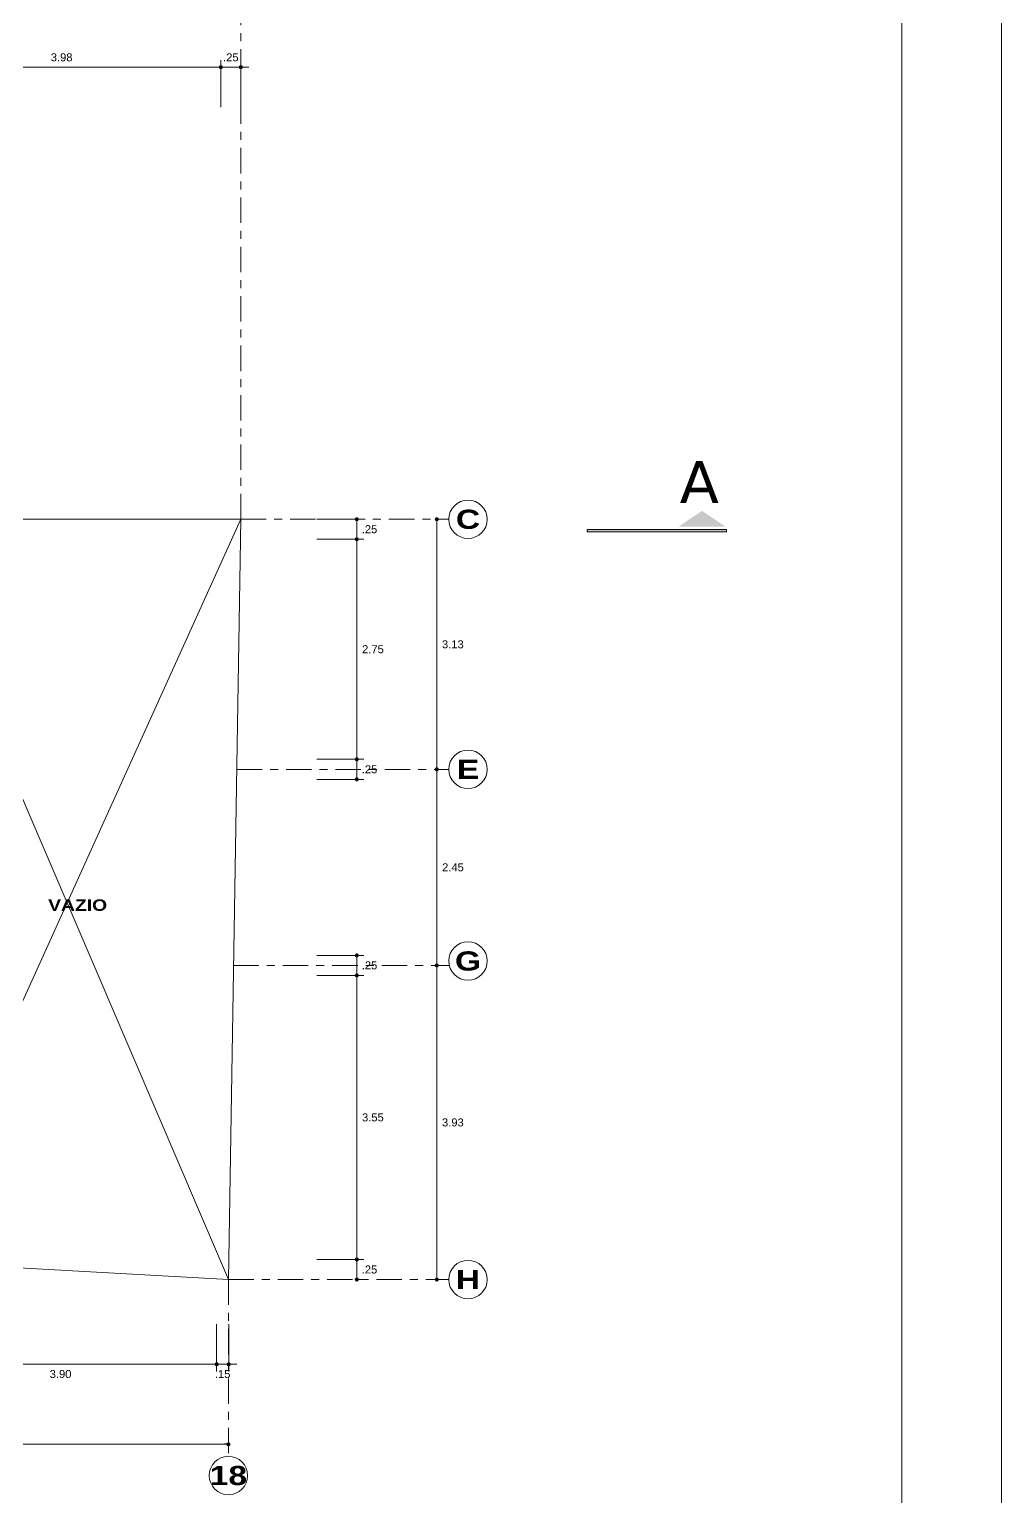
# Model space of a CAD drawing. Header units: millimetres. Extents: x 2178 to 2304, y 1220 to 1359.
# Drawn here: x 2224.91 to 2237.07, y 1229.28 to 1247.62 of the extents above; entities that cross this region are included whole.
import ezdxf
from ezdxf.enums import TextEntityAlignment as Align

# ---------------------------------------------------------------- set-up
doc = ezdxf.new("R2010")
doc.units = ezdxf.units.MM
doc.linetypes.add('CENTER', pattern=[50.8, 31.75, -6.35, 6.35, -6.35])
doc.layers.get('0').update_dxf_attribs({"lineweight": 0})
for name, color, linetype, lineweight in [('COTAS', 40, 'Continuous', 20), ('Ejes22', 50, 'CENTER', 9), ('linha vista piso', 30, 'Continuous', 5), ('mobiliário', 51, 'Continuous', 5), ('muros bajos', 2, 'Continuous', 25), ('TEXTO', 5, 'Continuous', 18)]:
    doc.layers.add(name, color=color, linetype=linetype, lineweight=lineweight)
doc.layers.add('TEXT', color=7, linetype='Continuous')
doc.styles.add('ARIAL', font='arial.ttf')
doc.styles.add('ARIAL-N', font='arialbd.ttf')
doc.styles.add('ARIALCH', font='arialbd.ttf', dxfattribs={"width": 1.25})
doc.styles.get("Standard").update_dxf_attribs({"font": 'arial.ttf'})
doc.dimstyles.new('RPM 50', dxfattribs={"dimtxt": 0.1, "dimasz": 0.05, "dimexe": 0.0885, "dimexo": 0.1535, "dimgap": 0.071, "dimtad": 2, "dimtih": 1, "dimtoh": 1, "dimzin": 4, "dimdsep": 46, "dimtxsty": 'ARIAL', "dimblk": 'DOT', "dimcen": 0.4, "dimdle": 0.25, "dimclrd": 8, "dimclre": 8, "dimclrt": 9, "dimadec": 0, "dimazin": 0, "dimtfac": 1, "dimtix": 1, "dimtmove": 0, "dimatfit": 3, "dimldrblk": 'DOT', "dimfxl": 0.5, "dimfxlon": 1, "dimlwd": 0, "dimlwe": 0, "dimarcsym": 0})

# ---------------------------------------------------------------- blocks, each defined once
blk = doc.blocks.new('_DOT')
at = {"color": 0, "linetype": 'ByBlock'}
blk.add_line((-0.5, 0), (-1, 0), dxfattribs=at)
at = {"color": 0, "linetype": 'ByBlock', "const_width": 0.5}
blk.add_lwpolyline([(-0.25, 0, 1), (0.25, 0, 1)], format="xyb", close=True, dxfattribs=at)
blk = doc.blocks.new('*D1451')
at = {"layer": 'Defpoints', "color": 0, "transparency": 16777216}
for p in [(2218.453, 1229.939), (2227.403, 1229.939), (2227.403, 1229.939)]:
    blk.add_point(p, dxfattribs=at)
at = {"layer": 'muros bajos', "color": 8, "lineweight": 0, "transparency": 16777216}
for p, q in [((2218.453, 1229.939), (2218.453, 1230.027)), ((2227.403, 1229.939), (2227.403, 1230.027)), ((2218.503, 1229.939), (2227.353, 1229.939))]:
    blk.add_line(p, q, dxfattribs=at)
at = {"layer": 'muros bajos', "color": 8, "lineweight": 0, "transparency": 16777216, "xscale": 0.05, "yscale": 0.05, "zscale": 0.05, "rotation": 180}
blk.add_blockref('_DOT', (2218.453, 1229.939), dxfattribs=at)
at = {"layer": 'muros bajos', "color": 8, "lineweight": 0, "transparency": 16777216, "xscale": 0.05, "yscale": 0.05, "zscale": 0.05}
blk.add_blockref('_DOT', (2227.403, 1229.939), dxfattribs=at)
at = {"layer": 'muros bajos', "color": 9, "transparency": 16777216, "insert": (2222.928, 1229.817), "char_height": 0.1, "attachment_point": 5, "style": 'ARIAL'}
blk.add_mtext('8.95', dxfattribs=at)
blk = doc.blocks.new('*D1359')
at = {"color": 8, "lineweight": 0, "transparency": 16777216}
for p, q in [((2230.008, 1235.924), (2230.096, 1235.924)), ((2230.008, 1232.048), (2230.008, 1235.874)), ((2230.008, 1231.998), (2230.096, 1231.998))]:
    blk.add_line(p, q, dxfattribs=at)
at = {"layer": 'Defpoints', "color": 0, "transparency": 16777216}
for p in [(2230.008, 1235.924), (2230.008, 1235.924), (2230.008, 1231.998)]:
    blk.add_point(p, dxfattribs=at)
at = {"color": 8, "lineweight": 0, "transparency": 16777216, "xscale": 0.05, "yscale": 0.05, "zscale": 0.05}
for p, rotation in [((2230.008, 1235.924), 90), ((2230.008, 1231.998), 270)]:
    blk.add_blockref('_DOT', p, dxfattribs=dict(at, rotation=rotation))
at = {"color": 9, "transparency": 16777216, "insert": (2230.209, 1233.961), "char_height": 0.1, "attachment_point": 5, "style": 'ARIAL'}
blk.add_mtext('3.93', dxfattribs=at)
blk = doc.blocks.new('*D1460')
at = {"color": 8, "lineweight": 0, "transparency": 16777216}
for p, q in [((2230.008, 1238.374), (2230.096, 1238.374)), ((2230.008, 1235.974), (2230.008, 1238.324)), ((2230.008, 1235.924), (2230.096, 1235.924))]:
    blk.add_line(p, q, dxfattribs=at)
at = {"layer": 'Defpoints', "color": 0, "transparency": 16777216}
for p in [(2230.008, 1238.374), (2230.008, 1238.374), (2230.008, 1235.924)]:
    blk.add_point(p, dxfattribs=at)
at = {"color": 8, "lineweight": 0, "transparency": 16777216, "xscale": 0.05, "yscale": 0.05, "zscale": 0.05}
for p, rotation in [((2230.008, 1238.374), 90), ((2230.008, 1235.924), 270)]:
    blk.add_blockref('_DOT', p, dxfattribs=dict(at, rotation=rotation))
at = {"color": 9, "transparency": 16777216, "insert": (2230.21, 1237.149), "char_height": 0.1, "attachment_point": 5, "style": 'ARIAL'}
blk.add_mtext('2.45', dxfattribs=at)
blk = doc.blocks.new('*D1461')
at = {"color": 8, "lineweight": 0, "transparency": 16777216}
for p, q in [((2230.008, 1241.499), (2230.096, 1241.499)), ((2230.008, 1238.424), (2230.008, 1241.449)), ((2230.008, 1238.374), (2230.096, 1238.374))]:
    blk.add_line(p, q, dxfattribs=at)
at = {"layer": 'Defpoints', "color": 0, "transparency": 16777216}
for p in [(2230.008, 1241.499), (2230.008, 1241.499), (2230.008, 1238.374)]:
    blk.add_point(p, dxfattribs=at)
at = {"color": 8, "lineweight": 0, "transparency": 16777216, "xscale": 0.05, "yscale": 0.05, "zscale": 0.05}
for p, rotation in [((2230.008, 1241.499), 90), ((2230.008, 1238.374), 270)]:
    blk.add_blockref('_DOT', p, dxfattribs=dict(at, rotation=rotation))
at = {"color": 9, "transparency": 16777216, "insert": (2230.209, 1239.936), "char_height": 0.1, "attachment_point": 5, "style": 'ARIAL'}
blk.add_mtext('3.13', dxfattribs=at)
blk = doc.blocks.new('*D1337')
at = {"color": 8, "lineweight": 0, "transparency": 16777216}
for p, q in [((2223.353, 1231.439), (2223.353, 1230.85)), ((2227.256, 1231.439), (2227.256, 1230.85)), ((2223.403, 1230.939), (2227.206, 1230.939))]:
    blk.add_line(p, q, dxfattribs=at)
at = {"layer": 'Defpoints', "color": 0, "transparency": 16777216}
for p in [(2223.353, 1232.323), (2227.256, 1232.257), (2227.256, 1230.939)]:
    blk.add_point(p, dxfattribs=at)
at = {"color": 8, "lineweight": 0, "transparency": 16777216, "xscale": 0.05, "yscale": 0.05, "zscale": 0.05, "rotation": 180}
blk.add_blockref('_DOT', (2223.353, 1230.939), dxfattribs=at)
at = {"color": 8, "lineweight": 0, "transparency": 16777216, "xscale": 0.05, "yscale": 0.05, "zscale": 0.05}
blk.add_blockref('_DOT', (2227.256, 1230.939), dxfattribs=at)
at = {"color": 9, "transparency": 16777216, "insert": (2225.304, 1230.817), "char_height": 0.1, "attachment_point": 5, "style": 'ARIAL'}
blk.add_mtext('3.90', dxfattribs=at)
blk = doc.blocks.new('*D1338')
at = {"color": 8, "lineweight": 0, "transparency": 16777216}
for p, q in [((2227.256, 1231.439), (2227.256, 1230.85)), ((2227.407, 1231.439), (2227.407, 1230.85)), ((2227.206, 1230.939), (2227.156, 1230.939)), ((2227.256, 1230.939), (2227.407, 1230.939)), ((2227.457, 1230.939), (2227.507, 1230.939))]:
    blk.add_line(p, q, dxfattribs=at)
at = {"layer": 'Defpoints', "color": 0, "transparency": 16777216}
for p in [(2227.256, 1232.249), (2227.407, 1232.34), (2227.407, 1230.939)]:
    blk.add_point(p, dxfattribs=at)
at = {"color": 8, "lineweight": 0, "transparency": 16777216, "xscale": 0.05, "yscale": 0.05, "zscale": 0.05}
blk.add_blockref('_DOT', (2227.256, 1230.939), dxfattribs=at)
at = {"color": 8, "lineweight": 0, "transparency": 16777216, "xscale": 0.05, "yscale": 0.05, "zscale": 0.05, "rotation": 180}
blk.add_blockref('_DOT', (2227.407, 1230.939), dxfattribs=at)
at = {"color": 9, "transparency": 16777216, "insert": (2227.331, 1230.817), "char_height": 0.1, "attachment_point": 5, "style": 'ARIAL'}
blk.add_mtext('.15', dxfattribs=at)
blk = doc.blocks.new('*D1345')
at = {"color": 8, "lineweight": 0, "transparency": 16777216}
for p, q in [((2228.508, 1232.249), (2229.096, 1232.249)), ((2229.008, 1232.048), (2229.008, 1232.199)), ((2229.008, 1231.998), (2229.096, 1231.998))]:
    blk.add_line(p, q, dxfattribs=at)
at = {"layer": 'Defpoints', "color": 0, "transparency": 16777216}
for p in [(2227.407, 1232.249), (2229.008, 1232.249), (2229.008, 1231.998)]:
    blk.add_point(p, dxfattribs=at)
at = {"color": 8, "lineweight": 0, "transparency": 16777216, "xscale": 0.05, "yscale": 0.05, "zscale": 0.05}
for p, rotation in [((2229.008, 1232.249), 90), ((2229.008, 1231.998), 270)]:
    blk.add_blockref('_DOT', p, dxfattribs=dict(at, rotation=rotation))
at = {"color": 9, "transparency": 16777216, "insert": (2229.167, 1232.123), "char_height": 0.1, "attachment_point": 5, "style": 'ARIAL'}
blk.add_mtext('.25', dxfattribs=at)
blk = doc.blocks.new('*D1346')
at = {"color": 8, "lineweight": 0, "transparency": 16777216}
for p, q in [((2228.508, 1235.799), (2229.096, 1235.799)), ((2229.008, 1232.299), (2229.008, 1235.749)), ((2228.508, 1232.249), (2229.096, 1232.249))]:
    blk.add_line(p, q, dxfattribs=at)
at = {"layer": 'Defpoints', "color": 0, "transparency": 16777216}
for p in [(2227.219, 1235.799), (2229.008, 1235.799), (2227.407, 1232.249)]:
    blk.add_point(p, dxfattribs=at)
at = {"color": 8, "lineweight": 0, "transparency": 16777216, "xscale": 0.05, "yscale": 0.05, "zscale": 0.05}
for p, rotation in [((2229.008, 1235.799), 90), ((2229.008, 1232.249), 270)]:
    blk.add_blockref('_DOT', p, dxfattribs=dict(at, rotation=rotation))
at = {"color": 9, "transparency": 16777216, "insert": (2229.209, 1234.024), "char_height": 0.1, "attachment_point": 5, "style": 'ARIAL'}
blk.add_mtext('3.55', dxfattribs=at)
blk = doc.blocks.new('*D1347')
at = {"color": 8, "lineweight": 0, "transparency": 16777216}
for p, q in [((2228.508, 1236.049), (2229.096, 1236.049)), ((2229.008, 1235.849), (2229.008, 1235.999)), ((2228.508, 1235.799), (2229.096, 1235.799))]:
    blk.add_line(p, q, dxfattribs=at)
at = {"layer": 'Defpoints', "color": 0, "transparency": 16777216}
for p in [(2227.219, 1236.049), (2229.008, 1236.049), (2227.219, 1235.799)]:
    blk.add_point(p, dxfattribs=at)
at = {"color": 8, "lineweight": 0, "transparency": 16777216, "xscale": 0.05, "yscale": 0.05, "zscale": 0.05}
for p, rotation in [((2229.008, 1236.049), 90), ((2229.008, 1235.799), 270)]:
    blk.add_blockref('_DOT', p, dxfattribs=dict(at, rotation=rotation))
at = {"color": 9, "transparency": 16777216, "insert": (2229.167, 1235.924), "char_height": 0.1, "attachment_point": 5, "style": 'ARIAL'}
blk.add_mtext('.25', dxfattribs=at)
blk = doc.blocks.new('*D1348')
at = {"color": 8, "lineweight": 0, "transparency": 16777216}
for p, q in [((2228.508, 1238.499), (2229.096, 1238.499)), ((2229.008, 1238.299), (2229.008, 1238.449)), ((2228.508, 1238.249), (2229.096, 1238.249))]:
    blk.add_line(p, q, dxfattribs=at)
at = {"layer": 'Defpoints', "color": 0, "transparency": 16777216}
for p in [(2227.259, 1238.499), (2229.008, 1238.499), (2227.259, 1238.249)]:
    blk.add_point(p, dxfattribs=at)
at = {"color": 8, "lineweight": 0, "transparency": 16777216, "xscale": 0.05, "yscale": 0.05, "zscale": 0.05}
for p, rotation in [((2229.008, 1238.499), 90), ((2229.008, 1238.249), 270)]:
    blk.add_blockref('_DOT', p, dxfattribs=dict(at, rotation=rotation))
at = {"color": 9, "transparency": 16777216, "insert": (2229.167, 1238.374), "char_height": 0.1, "attachment_point": 5, "style": 'ARIAL'}
blk.add_mtext('.25', dxfattribs=at)
blk = doc.blocks.new('*D1349')
at = {"color": 8, "lineweight": 0, "transparency": 16777216}
for p, q in [((2228.508, 1241.249), (2229.096, 1241.249)), ((2229.008, 1238.549), (2229.008, 1241.199)), ((2228.508, 1238.499), (2229.096, 1238.499))]:
    blk.add_line(p, q, dxfattribs=at)
at = {"layer": 'Defpoints', "color": 0, "transparency": 16777216}
for p in [(2227.308, 1241.249), (2229.008, 1241.249), (2227.259, 1238.499)]:
    blk.add_point(p, dxfattribs=at)
at = {"color": 8, "lineweight": 0, "transparency": 16777216, "xscale": 0.05, "yscale": 0.05, "zscale": 0.05}
for p, rotation in [((2229.008, 1241.249), 90), ((2229.008, 1238.499), 270)]:
    blk.add_blockref('_DOT', p, dxfattribs=dict(at, rotation=rotation))
at = {"color": 9, "transparency": 16777216, "insert": (2229.21, 1239.874), "char_height": 0.1, "attachment_point": 5, "style": 'ARIAL'}
blk.add_mtext('2.75', dxfattribs=at)
blk = doc.blocks.new('*D1350')
at = {"color": 8, "lineweight": 0, "transparency": 16777216}
for p, q in [((2228.508, 1241.499), (2229.096, 1241.499)), ((2229.008, 1241.299), (2229.008, 1241.449)), ((2228.508, 1241.249), (2229.096, 1241.249))]:
    blk.add_line(p, q, dxfattribs=at)
at = {"layer": 'Defpoints', "color": 0, "transparency": 16777216}
for p in [(2227.308, 1241.499), (2229.008, 1241.499), (2227.308, 1241.249)]:
    blk.add_point(p, dxfattribs=at)
at = {"color": 8, "lineweight": 0, "transparency": 16777216, "xscale": 0.05, "yscale": 0.05, "zscale": 0.05}
for p, rotation in [((2229.008, 1241.499), 90), ((2229.008, 1241.249), 270)]:
    blk.add_blockref('_DOT', p, dxfattribs=dict(at, rotation=rotation))
at = {"color": 9, "transparency": 16777216, "insert": (2229.167, 1241.374), "char_height": 0.1, "attachment_point": 5, "style": 'ARIAL'}
blk.add_mtext('.25', dxfattribs=at)
blk = doc.blocks.new('*D1391')
at = {"color": 8, "lineweight": 0, "transparency": 16777216}
for p, q in [((2223.328, 1246.649), (2223.328, 1247.237)), ((2223.378, 1247.149), (2227.258, 1247.149)), ((2227.308, 1246.649), (2227.308, 1247.237))]:
    blk.add_line(p, q, dxfattribs=at)
at = {"layer": 'Defpoints', "color": 0, "transparency": 16777216}
for p in [(2227.308, 1247.149), (2223.328, 1241.499), (2227.308, 1241.499)]:
    blk.add_point(p, dxfattribs=at)
at = {"color": 8, "lineweight": 0, "transparency": 16777216, "xscale": 0.05, "yscale": 0.05, "zscale": 0.05, "rotation": 180}
blk.add_blockref('_DOT', (2223.328, 1247.149), dxfattribs=at)
at = {"color": 8, "lineweight": 0, "transparency": 16777216, "xscale": 0.05, "yscale": 0.05, "zscale": 0.05}
blk.add_blockref('_DOT', (2227.308, 1247.149), dxfattribs=at)
at = {"color": 9, "transparency": 16777216, "insert": (2225.318, 1247.271), "char_height": 0.1, "attachment_point": 5, "style": 'ARIAL'}
blk.add_mtext('3.98', dxfattribs=at)
blk = doc.blocks.new('*D1392')
at = {"color": 8, "lineweight": 0, "transparency": 16777216}
for p, q in [((2227.258, 1247.149), (2227.208, 1247.149)), ((2227.308, 1246.649), (2227.308, 1247.237)), ((2227.308, 1247.149), (2227.558, 1247.149)), ((2227.558, 1246.649), (2227.558, 1247.237)), ((2227.608, 1247.149), (2227.658, 1247.149))]:
    blk.add_line(p, q, dxfattribs=at)
at = {"layer": 'Defpoints', "color": 0, "transparency": 16777216}
for p in [(2227.558, 1247.149), (2227.308, 1241.499), (2227.558, 1241.499)]:
    blk.add_point(p, dxfattribs=at)
at = {"color": 8, "lineweight": 0, "transparency": 16777216, "xscale": 0.05, "yscale": 0.05, "zscale": 0.05}
blk.add_blockref('_DOT', (2227.308, 1247.149), dxfattribs=at)
at = {"color": 8, "lineweight": 0, "transparency": 16777216, "xscale": 0.05, "yscale": 0.05, "zscale": 0.05, "rotation": 180}
blk.add_blockref('_DOT', (2227.558, 1247.149), dxfattribs=at)
at = {"color": 9, "transparency": 16777216, "insert": (2227.433, 1247.271), "char_height": 0.1, "attachment_point": 5, "style": 'ARIAL'}
blk.add_mtext('.25', dxfattribs=at)

msp = doc.modelspace()

# ---------------------------------------------------------------- hatches: boundary and pattern name
at = {"layer": 'mobiliário'}
h = msp.add_hatch(color=256, dxfattribs=at)
h.paths.add_polyline_path([(2233.629, 1241.371), (2232.175, 1241.371), (2232.175, 1241.342), (2233.629, 1241.342)])
h.paths.add_polyline_path([(2233.324, 1241.604), (2233.03, 1241.407), (2233.324, 1241.407), (2233.617, 1241.407)])
h.paths.add_polyline_path([(2232.175, 1241.371), (2231.888, 1241.371), (2231.888, 1241.342), (2232.175, 1241.342)])
h = msp.add_hatch(color=256, dxfattribs=at)
h.paths.add_polyline_path([(2233.629, 1241.371), (2232.175, 1241.371), (2232.175, 1241.342), (2233.629, 1241.342)])
h.paths.add_polyline_path([(2233.324, 1241.604), (2233.03, 1241.407), (2233.324, 1241.407), (2233.617, 1241.407)])
h.paths.add_polyline_path([(2232.175, 1241.371), (2231.888, 1241.371), (2231.888, 1241.342), (2232.175, 1241.342)])

# ---------------------------------------------------------------- linework, layer by layer
for p, q in [((2237.07, 1220.081), (2237.07, 1262.081)), ((2235.82, 1220.581), (2235.82, 1261.581))]:
    msp.add_line(p, q)
for points in [[(2223.328, 1241.499), (2227.558, 1241.499)], [(2227.403, 1231.998), (2223.328, 1241.499)], [(2223.353, 1232.223), (2227.558, 1241.499)], [(2227.403, 1231.998), (2227.558, 1241.499)], [(2223.353, 1232.223), (2227.403, 1231.998)]]:
    msp.add_lwpolyline(points)
at = {"layer": 'COTAS'}
for centre in [(2230.398, 1241.499), (2230.398, 1238.374), (2230.398, 1235.979), (2230.398, 1231.998), (2227.403, 1229.549)]:
    msp.add_circle(centre, 0.24, dxfattribs=at)
at = {"layer": 'Ejes22', "linetype": 'CENTER', "lineweight": 9, "ltscale": 0.01}
for points in [[(2227.558, 1241.499), (2227.558, 1248.299)], [(2227.558, 1241.499), (2230.158, 1241.499)], [(2227.507, 1238.374), (2230.158, 1238.374)], [(2227.467, 1235.924), (2230.158, 1235.924)], [(2227.403, 1231.998), (2227.403, 1229.789)], [(2227.403, 1231.998), (2230.158, 1231.998)]]:
    msp.add_lwpolyline(points, dxfattribs=at)
at = {"layer": 'linha vista piso', "lineweight": 0, "ltscale": 0.01}
msp.add_lwpolyline([(2231.888, 1241.342), (2233.629, 1241.342), (2233.629, 1241.371), (2231.888, 1241.371)], close=True, dxfattribs=at)
msp.add_lwpolyline([(2231.888, 1241.342), (2233.629, 1241.342), (2233.629, 1241.371), (2231.888, 1241.371)], close=True, dxfattribs=at)

# ---------------------------------------------------------------- texts
at = {"layer": 'COTAS', "style": 'ARIALCH', "width": 1.25}
for tag, p in [('C', (2230.398, 1241.499)), ('E', (2230.398, 1238.374)), ('G', (2230.398, 1235.979)), ('H', (2230.398, 1231.998)), ('18', (2227.403, 1229.549))]:
    msp.add_attdef(tag, text='LETRAONUMERO', height=0.24, dxfattribs=at).set_placement(p, align=Align.MIDDLE_CENTER)
at = {"layer": 'TEXT', "insert": (2233.535, 1241.703), "char_height": 0.52232, "width": 34.08115, "attachment_point": 9}
msp.add_mtext('{\\fVerdana|b0|i0|c0|p34;A}', dxfattribs=at)
at = {"layer": 'TEXTO', "style": 'ARIAL-N', "width": 1.2}
msp.add_text('VAZIO', height=0.144, dxfattribs=at).set_placement((2225.518, 1236.605), align=Align.CENTER)

# ---------------------------------------------------------------- dimensions: what is measured, and where the dimension line sits
for base, p1, p2, picture, middle in [((2227.308, 1247.149), (2223.328, 1241.499), (2227.308, 1241.499), '*D1391', (2225.318, 1247.271)), ((2227.558, 1247.149), (2227.308, 1241.499), (2227.558, 1241.499), '*D1392', (2227.433, 1247.271)), ((2227.256, 1230.939), (2223.353, 1232.323), (2227.256, 1232.257), '*D1337', (2225.304, 1230.817)), ((2227.407, 1230.939), (2227.256, 1232.249), (2227.407, 1232.34), '*D1338', (2227.331, 1230.817))]:
    dim = msp.add_linear_dim(base=base, p1=p1, p2=p2, dimstyle='RPM 50', override={"dimtmove": 1})
    dim.commit()
    dim.dimension.update_dxf_attribs({"geometry": picture, "text_midpoint": middle})
for base, p1, p2, picture, middle in [((2229.008, 1241.499), (2227.308, 1241.249), (2227.308, 1241.499), '*D1350', (2229.167, 1241.374)), ((2230.007998679, 1241.498674), (2230.007998679, 1238.373674), (2230.007998679, 1241.498674), '*D1461', (2230.208841789, 1239.936174)), ((2229.008, 1241.249), (2227.259, 1238.499), (2227.308, 1241.249), '*D1349', (2229.21, 1239.874)), ((2229.008, 1238.499), (2227.259, 1238.249), (2227.259, 1238.499), '*D1348', (2229.167, 1238.374)), ((2230.008, 1238.374), (2230.008, 1235.924), (2230.008, 1238.374), '*D1460', (2230.21, 1237.149)), ((2229.008, 1236.049), (2227.219, 1235.799), (2227.219, 1236.049), '*D1347', (2229.167, 1235.924)), ((2229.008, 1235.799), (2227.407, 1232.249), (2227.219, 1235.799), '*D1346', (2229.209, 1234.024))]:
    dim = msp.add_linear_dim(base=base, p1=p1, p2=p2, angle=90, dimstyle='RPM 50', override={"dimtmove": 1})
    dim.commit()
    dim.dimension.update_dxf_attribs({"geometry": picture, "text_midpoint": middle})
for base, p1, p2, picture, middle in [((2230.008, 1235.924), (2230.008, 1231.998), (2230.008, 1235.924), '*D1359', (2230.209, 1233.961)), ((2229.008, 1232.249), (2229.008, 1231.998), (2227.407, 1232.249), '*D1345', (2229.167, 1232.123))]:
    dim = msp.add_linear_dim(base=base, p1=p1, p2=p2, angle=90, dimstyle='RPM 50')
    dim.commit()
    dim.dimension.update_dxf_attribs({"geometry": picture, "text_midpoint": middle})
at = {"layer": 'muros bajos'}
dim = msp.add_linear_dim(base=(2227.403, 1229.939), p1=(2218.453, 1229.939), p2=(2227.403, 1229.939), dimstyle='RPM 50', dxfattribs=at)
dim.commit()
dim.dimension.update_dxf_attribs({"geometry": '*D1451', "text_midpoint": (2222.928, 1229.817)})

doc.saveas('drawing.dxf')
